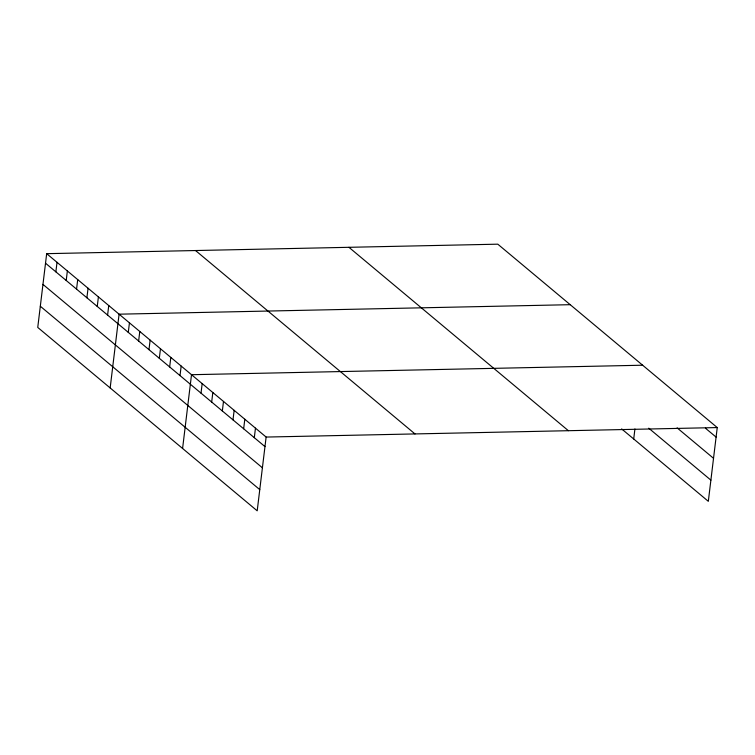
<?xml version="1.0" encoding="UTF-8"?>
<svg xmlns="http://www.w3.org/2000/svg" width="755" height="755" viewBox="0 0 755 755"><rect width="100%" height="100%" fill="white"/><g stroke="black" fill="none" stroke-linecap="round" stroke-linejoin="round"><path stroke-width="1.13" d="M46.678 253.671L37.75 327.434L257.2 510.824L266.128 437.06L46.678 253.671L497.8 244.176L717.25 427.566L708.322 501.329L621.639 428.897M55.87 271.847L57.021 262.315M66.213 280.492L67.365 270.96M76.557 289.146L77.718 279.605M86.9 297.791L88.061 288.25M97.253 306.436L98.405 296.894M107.597 315.08L108.748 305.539M110.164 387.957L119.092 314.184L570.214 304.69M128.284 332.37L129.445 322.829M138.637 341.015L139.788 331.473M148.98 349.659L150.132 340.127M159.324 358.304L160.475 348.772M169.667 366.949L170.819 357.417M180.011 375.594L181.172 366.062M182.587 448.47L191.515 374.707L642.637 365.212M201.019 393.147L202.17 383.615M211.674 402.056L212.834 392.524M222.338 410.965L223.489 401.433M232.993 419.874L234.154 410.333M243.657 428.783L244.809 419.242M254.312 437.692L255.464 428.151M633.709 438.976L634.927 428.944M266.128 437.06L717.25 427.566M705.434 428.198L716.099 437.107M677.112 427.868L713.532 458.304M648.715 428.179L710.889 480.142M348.933 247.31L568.383 430.699M195.545 250.537L414.995 433.927M45.526 263.202L264.977 446.601M42.959 284.399L262.41 467.789M40.317 306.237L259.767 489.627"/></g></svg>
